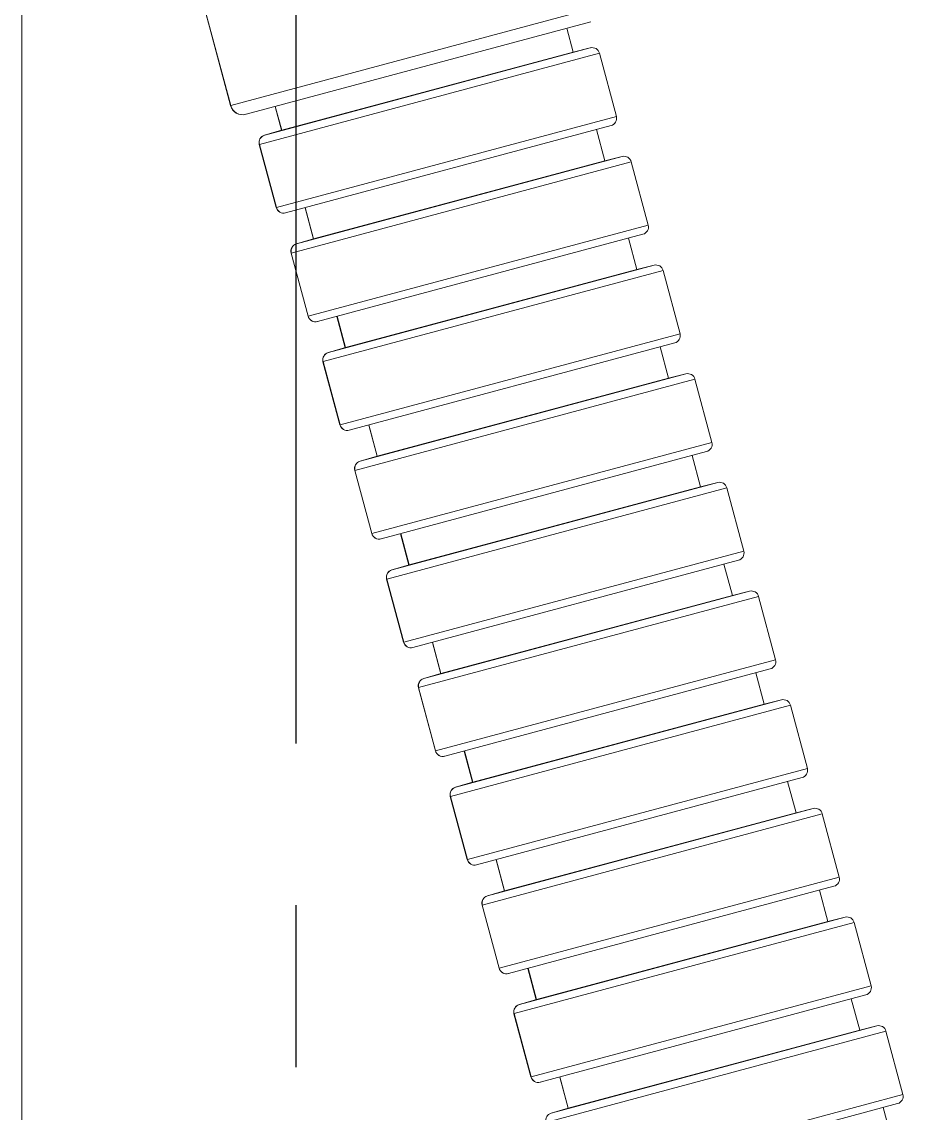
# Model space of a CAD drawing. Header units: millimetres. Extents: x 17284 to 19660, y -6011 to -2651.
# Drawn here: x 19125.46 to 19160.05, y -4122.94 to -4080.12 of the extents above; entities that cross this region are included whole.
import ezdxf

# ---------------------------------------------------------------- set-up
doc = ezdxf.new("R2010")
doc.units = ezdxf.units.MM
doc.linetypes.add('CENTERX2', pattern=[101.6, 63.5, -12.7, 12.7, -12.7])
doc.layers.add('CENTER', color=1, linetype='CENTERX2')

# ---------------------------------------------------------------- blocks, each defined once
blk = doc.blocks.new('1')
at = {"linetype": 'Continuous', "lineweight": 18, "extrusion": (0, 0, -1)}
for p, q in [((20773.119, -5098.042), (20775.018, -5105.129)), ((20789.164, -5101.85), (20775.63, -5105.476)), ((20788.466, -5103.041), (20788.215, -5102.104)), ((20789.14, -5102.871), (20788.466, -5103.041)), ((20788.466, -5103.041), (20777.029, -5106.106)), ((20790.163, -5105.561), (20789.499, -5103.082)), ((20775.623, -5105.478), (20775.63, -5105.476)), ((20776.772, -5105.171), (20777.023, -5106.107)), ((20777.023, -5106.107), (20776.354, -5106.297)), ((20777.023, -5106.107), (20777.029, -5106.106)), ((20789.954, -5105.924), (20777.183, -5109.346)), ((20789.715, -5107.304), (20789.386, -5106.076)), ((20776.148, -5106.659), (20776.813, -5109.138)), ((20790.39, -5107.134), (20789.715, -5107.304)), ((20789.715, -5107.304), (20778.278, -5110.369)), ((20791.413, -5109.824), (20790.748, -5107.345)), ((20777.943, -5109.142), (20778.272, -5110.371)), ((20777.175, -5109.348), (20777.183, -5109.346)), ((20791.203, -5110.187), (20778.432, -5113.609)), ((20778.272, -5110.371), (20777.603, -5110.56)), ((20778.272, -5110.371), (20778.278, -5110.369)), ((20790.965, -5111.568), (20790.635, -5110.339)), ((20777.398, -5110.922), (20778.062, -5113.401)), ((20791.639, -5111.398), (20790.965, -5111.568)), ((20790.965, -5111.568), (20779.528, -5114.632)), ((20792.662, -5114.087), (20791.998, -5111.608)), ((20778.425, -5113.611), (20778.432, -5113.609)), ((20779.192, -5113.405), (20779.521, -5114.634)), ((20792.453, -5114.45), (20779.681, -5117.872)), ((20779.521, -5114.634), (20778.852, -5114.824)), ((20779.521, -5114.634), (20779.528, -5114.632)), ((20792.214, -5115.831), (20791.885, -5114.602)), ((20778.647, -5115.185), (20779.311, -5117.665)), ((20792.888, -5115.661), (20792.214, -5115.831)), ((20792.214, -5115.831), (20780.777, -5118.896)), ((20793.911, -5118.351), (20793.247, -5115.871)), ((20779.674, -5117.874), (20779.681, -5117.872)), ((20780.442, -5117.669), (20780.771, -5118.897)), ((20793.702, -5118.714), (20780.931, -5122.136)), ((20780.771, -5118.897), (20780.102, -5119.087)), ((20780.771, -5118.897), (20780.777, -5118.896)), ((20793.463, -5120.094), (20793.134, -5118.866)), ((20779.897, -5119.449), (20780.561, -5121.928)), ((20794.138, -5119.924), (20793.463, -5120.094)), ((20793.463, -5120.094), (20782.027, -5123.159)), ((20795.161, -5122.614), (20794.496, -5120.135)), ((20780.924, -5122.137), (20780.931, -5122.136)), ((20781.691, -5121.932), (20782.02, -5123.161)), ((20794.951, -5122.977), (20782.18, -5126.399)), ((20782.02, -5123.161), (20781.351, -5123.35)), ((20782.02, -5123.161), (20782.027, -5123.159)), ((20794.713, -5124.358), (20794.384, -5123.129)), ((20781.146, -5123.712), (20781.81, -5126.191)), ((20795.387, -5124.188), (20794.713, -5124.358)), ((20794.713, -5124.358), (20783.276, -5127.422)), ((20796.41, -5126.877), (20795.746, -5124.398)), ((20782.173, -5126.401), (20782.18, -5126.399)), ((20782.94, -5126.195), (20783.27, -5127.424)), ((20796.201, -5127.24), (20783.429, -5130.662)), ((20783.27, -5127.424), (20782.601, -5127.614)), ((20783.27, -5127.424), (20783.276, -5127.422)), ((20795.962, -5128.621), (20795.633, -5127.392)), ((20782.395, -5127.975), (20783.06, -5130.455)), ((20796.637, -5128.451), (20795.962, -5128.621)), ((20795.962, -5128.621), (20784.525, -5131.686)), ((20797.659, -5131.141), (20796.995, -5128.661)), ((20783.422, -5130.664), (20783.429, -5130.662)), ((20784.19, -5130.458), (20784.519, -5131.687)), ((20797.45, -5131.503), (20784.679, -5134.926)), ((20784.519, -5131.687), (20783.85, -5131.877)), ((20784.519, -5131.687), (20784.525, -5131.686)), ((20797.212, -5132.884), (20796.882, -5131.656)), ((20783.645, -5132.239), (20784.309, -5134.718)), ((20797.212, -5132.884), (20785.775, -5135.949)), ((20797.886, -5132.714), (20797.212, -5132.884)), ((20798.909, -5135.404), (20798.244, -5132.925)), ((20784.672, -5134.927), (20784.679, -5134.926)), ((20785.439, -5134.722), (20785.768, -5135.951)), ((20798.699, -5135.767), (20785.928, -5139.189)), ((20785.768, -5135.951), (20785.099, -5136.14)), ((20785.768, -5135.951), (20785.775, -5135.949)), ((20798.461, -5137.148), (20798.132, -5135.919)), ((20784.894, -5136.502), (20785.558, -5138.981)), ((20798.461, -5137.148), (20787.024, -5140.212)), ((20799.135, -5136.977), (20798.461, -5137.148)), ((20800.158, -5139.667), (20799.494, -5137.188)), ((20785.921, -5139.191), (20785.928, -5139.189)), ((20786.688, -5138.985), (20787.018, -5140.214)), ((20799.949, -5140.03), (20787.177, -5143.452)), ((20787.018, -5140.214), (20786.349, -5140.404)), ((20787.018, -5140.214), (20787.024, -5140.212)), ((20799.71, -5141.411), (20799.381, -5140.182)), ((20786.143, -5140.765), (20786.808, -5143.245)), ((20799.71, -5141.411), (20788.273, -5144.475)), ((20800.385, -5141.241), (20799.71, -5141.411)), ((20801.408, -5143.931), (20800.743, -5141.451)), ((20787.17, -5143.454), (20787.177, -5143.452)), ((20787.938, -5143.248), (20788.267, -5144.477)), ((20801.198, -5144.293), (20788.427, -5147.715)), ((20800.96, -5145.674), (20800.63, -5144.445)), ((20788.267, -5144.477), (20787.598, -5144.667)), ((20788.267, -5144.477), (20788.273, -5144.475))]:
    blk.add_line(p, q, dxfattribs=at)
at = {"linetype": 'Continuous', "lineweight": 13, "extrusion": (0, 0, -1)}
for p, q in [((20773.124, -5098.028), (20775.026, -5105.127)), ((20789.513, -5101.245), (20775.026, -5105.127)), ((20789.14, -5102.871), (20776.361, -5106.295)), ((20776.156, -5106.657), (20789.499, -5103.082)), ((20775.018, -5105.129), (20775.026, -5105.127)), ((20776.778, -5105.169), (20777.029, -5106.106)), ((20790.163, -5105.561), (20776.82, -5109.136)), ((20776.354, -5106.297), (20776.361, -5106.295)), ((20776.361, -5106.295), (20777.029, -5106.106)), ((20776.156, -5106.657), (20776.148, -5106.659)), ((20776.82, -5109.136), (20776.156, -5106.657)), ((20790.39, -5107.134), (20777.61, -5110.559)), ((20777.405, -5110.92), (20790.748, -5107.345)), ((20776.813, -5109.138), (20776.82, -5109.136)), ((20777.949, -5109.14), (20778.278, -5110.369)), ((20791.413, -5109.824), (20778.069, -5113.399)), ((20777.603, -5110.56), (20777.61, -5110.559)), ((20777.61, -5110.559), (20778.278, -5110.369)), ((20777.405, -5110.92), (20777.398, -5110.922)), ((20778.069, -5113.399), (20777.405, -5110.92)), ((20791.639, -5111.398), (20778.859, -5114.822)), ((20778.654, -5115.183), (20791.998, -5111.608)), ((20778.062, -5113.401), (20778.069, -5113.399)), ((20779.199, -5113.404), (20779.528, -5114.632)), ((20792.662, -5114.087), (20779.319, -5117.663)), ((20778.852, -5114.824), (20778.859, -5114.822)), ((20778.859, -5114.822), (20779.528, -5114.632)), ((20778.654, -5115.183), (20778.647, -5115.185)), ((20779.319, -5117.663), (20778.654, -5115.183)), ((20792.888, -5115.661), (20780.109, -5119.085)), ((20779.904, -5119.447), (20793.247, -5115.871)), ((20779.311, -5117.665), (20779.319, -5117.663)), ((20780.448, -5117.667), (20780.777, -5118.896)), ((20793.911, -5118.351), (20780.568, -5121.926)), ((20780.102, -5119.087), (20780.109, -5119.085)), ((20780.109, -5119.085), (20780.777, -5118.896)), ((20779.904, -5119.447), (20779.897, -5119.449)), ((20780.568, -5121.926), (20779.904, -5119.447)), ((20794.138, -5119.924), (20781.358, -5123.349)), ((20781.153, -5123.71), (20794.496, -5120.135)), ((20780.561, -5121.928), (20780.568, -5121.926)), ((20781.697, -5121.93), (20782.027, -5123.159)), ((20795.161, -5122.614), (20781.818, -5126.189)), ((20781.351, -5123.35), (20781.358, -5123.349)), ((20781.358, -5123.349), (20782.027, -5123.159)), ((20781.153, -5123.71), (20781.146, -5123.712)), ((20781.818, -5126.189), (20781.153, -5123.71)), ((20795.387, -5124.188), (20782.608, -5127.612)), ((20782.403, -5127.973), (20795.746, -5124.398)), ((20781.81, -5126.191), (20781.818, -5126.189)), ((20782.947, -5126.193), (20783.276, -5127.422)), ((20796.41, -5126.877), (20783.067, -5130.453)), ((20782.601, -5127.614), (20782.608, -5127.612)), ((20782.608, -5127.612), (20783.276, -5127.422)), ((20782.403, -5127.973), (20782.395, -5127.975)), ((20783.067, -5130.453), (20782.403, -5127.973)), ((20796.637, -5128.451), (20783.857, -5131.875)), ((20783.652, -5132.237), (20796.995, -5128.661)), ((20783.06, -5130.455), (20783.067, -5130.453)), ((20784.196, -5130.457), (20784.525, -5131.686)), ((20797.659, -5131.141), (20784.316, -5134.716)), ((20783.85, -5131.877), (20783.857, -5131.875)), ((20783.857, -5131.875), (20784.525, -5131.686)), ((20783.652, -5132.237), (20783.645, -5132.239)), ((20784.316, -5134.716), (20783.652, -5132.237)), ((20797.886, -5132.714), (20785.106, -5136.138)), ((20784.901, -5136.5), (20798.244, -5132.925)), ((20784.309, -5134.718), (20784.316, -5134.716)), ((20785.445, -5134.72), (20785.775, -5135.949)), ((20798.909, -5135.404), (20785.566, -5138.979)), ((20785.099, -5136.14), (20785.106, -5136.138)), ((20785.106, -5136.138), (20785.775, -5135.949)), ((20784.901, -5136.5), (20784.894, -5136.502)), ((20785.566, -5138.979), (20784.901, -5136.5)), ((20799.135, -5136.977), (20786.356, -5140.402)), ((20786.151, -5140.763), (20799.494, -5137.188)), ((20785.558, -5138.981), (20785.566, -5138.979)), ((20786.695, -5138.983), (20787.024, -5140.212)), ((20800.158, -5139.667), (20786.815, -5143.243)), ((20786.349, -5140.404), (20786.356, -5140.402)), ((20786.356, -5140.402), (20787.024, -5140.212)), ((20786.151, -5140.763), (20786.143, -5140.765)), ((20786.815, -5143.243), (20786.151, -5140.763)), ((20787.4, -5145.027), (20800.743, -5141.451)), ((20800.385, -5141.241), (20787.605, -5144.665)), ((20786.808, -5143.245), (20786.815, -5143.243)), ((20787.944, -5143.247), (20788.273, -5144.475)), ((20801.408, -5143.931), (20788.064, -5147.506)), ((20787.598, -5144.667), (20787.605, -5144.665)), ((20787.605, -5144.665), (20788.273, -5144.475))]:
    blk.add_line(p, q, dxfattribs=at)
at = {"linetype": 'Continuous', "lineweight": 18}
for centre, radius, start, end in [((20789.213, -5103.158), 0.296, 15, 104.1639), ((20775.495, -5105.002), 0.494, 195, 285), ((20789.877, -5105.638), 0.296, 285, 15), ((20776.434, -5106.582), 0.296, 105.8361, 195), ((20790.462, -5107.421), 0.296, 15, 104.1639), ((20777.099, -5109.061), 0.296, 195, 285), ((20791.127, -5109.901), 0.296, 285, 15), ((20777.684, -5110.845), 0.296, 105.8361, 195), ((20791.712, -5111.685), 0.296, 15, 104.1639), ((20778.348, -5113.325), 0.296, 195, 285), ((20792.376, -5114.164), 0.296, 285, 15), ((20778.933, -5115.109), 0.296, 105.8361, 195), ((20792.961, -5115.948), 0.296, 15, 104.1639), ((20779.598, -5117.588), 0.296, 195, 285), ((20793.625, -5118.427), 0.296, 285, 15), ((20780.183, -5119.372), 0.296, 105.8361, 195), ((20794.21, -5120.211), 0.296, 15, 104.1639), ((20780.847, -5121.851), 0.296, 195, 285), ((20794.875, -5122.691), 0.296, 285, 15), ((20781.432, -5123.635), 0.296, 105.8361, 195), ((20795.46, -5124.475), 0.296, 15, 104.1639), ((20782.096, -5126.115), 0.296, 195, 285), ((20796.124, -5126.954), 0.296, 285, 15), ((20782.681, -5127.899), 0.296, 105.8361, 195), ((20796.709, -5128.738), 0.296, 15, 104.1639), ((20783.346, -5130.378), 0.296, 195, 285), ((20797.373, -5131.217), 0.296, 285, 15), ((20783.931, -5132.162), 0.296, 105.8361, 195), ((20797.958, -5133.001), 0.296, 15, 104.1639), ((20784.595, -5134.641), 0.296, 195, 285), ((20798.623, -5135.481), 0.296, 285, 15), ((20785.18, -5136.425), 0.296, 105.8361, 195), ((20799.208, -5137.265), 0.296, 15, 104.1639), ((20785.844, -5138.905), 0.296, 195, 285), ((20799.872, -5139.744), 0.296, 285, 15), ((20786.429, -5140.689), 0.296, 105.8361, 195), ((20800.457, -5141.528), 0.296, 15, 104.1639), ((20787.094, -5143.168), 0.296, 195, 285), ((20801.121, -5144.007), 0.296, 285, 15)]:
    blk.add_arc(centre, radius, start, end, dxfattribs=at)
at = {"linetype": 'Continuous', "lineweight": 13}
for centre, major_axis, ratio, start_param, end_param in [((20775.503, -5105), (0.128, -0.477), 0.9989, 4.712389, 6.283185), ((20776.442, -5106.58), (-0.077, 0.286), 0.998902, 0.014593, 1.570796), ((20777.106, -5109.06), (-0.077, 0.286), 0.998902, 1.570796, 3.141593), ((20777.691, -5110.844), (-0.077, 0.286), 0.998902, 0.014593, 1.570796), ((20778.355, -5113.323), (-0.077, 0.286), 0.998902, 1.570796, 3.141593), ((20778.94, -5115.107), (-0.077, 0.286), 0.998902, 0.014593, 1.570796), ((20779.605, -5117.586), (-0.077, 0.286), 0.998902, 1.570796, 3.141593), ((20780.19, -5119.37), (-0.077, 0.286), 0.998902, 0.014593, 1.570796), ((20780.854, -5121.85), (-0.077, 0.286), 0.998902, 1.570796, 3.141593), ((20781.439, -5123.633), (-0.077, 0.286), 0.998902, 0.014593, 1.570796), ((20782.103, -5126.113), (-0.077, 0.286), 0.998902, 1.570796, 3.141593), ((20782.688, -5127.897), (-0.077, 0.286), 0.998902, 0.014593, 1.570796), ((20783.353, -5130.376), (-0.077, 0.286), 0.998902, 1.570796, 3.141593), ((20783.938, -5132.16), (-0.077, 0.286), 0.998902, 0.014593, 1.570796), ((20784.602, -5134.639), (-0.077, 0.286), 0.998902, 1.570796, 3.141593), ((20785.187, -5136.423), (-0.077, 0.286), 0.998902, 0.014593, 1.570796), ((20785.851, -5138.903), (-0.077, 0.286), 0.998902, 1.570796, 3.141593), ((20786.436, -5140.687), (-0.077, 0.286), 0.998902, 0.014593, 1.570796), ((20787.101, -5143.166), (-0.077, 0.286), 0.998902, 1.570796, 3.141593), ((20787.686, -5144.95), (-0.077, 0.286), 0.998902, 0.014593, 1.570796)]:
    blk.add_ellipse(centre, major_axis=major_axis, ratio=ratio, start_param=start_param, end_param=end_param, dxfattribs=at)

msp = doc.modelspace()

# ---------------------------------------------------------------- linework, layer by layer
at = {"linetype": 'Continuous', "lineweight": 18}
msp.add_line((19125.461, -4076.281), (19125.461, -4206.417), dxfattribs=at)
at = {"layer": 'CENTER', "ltscale": 0.5}
msp.add_line((19136.222, -4565.632), (19136.222, -3869.358), dxfattribs=at)

# ---------------------------------------------------------------- block references
at = {"color": 6}
msp.add_blockref('1', (-1641.369, 1021.728, 0), dxfattribs=at)

doc.saveas('drawing.dxf')
